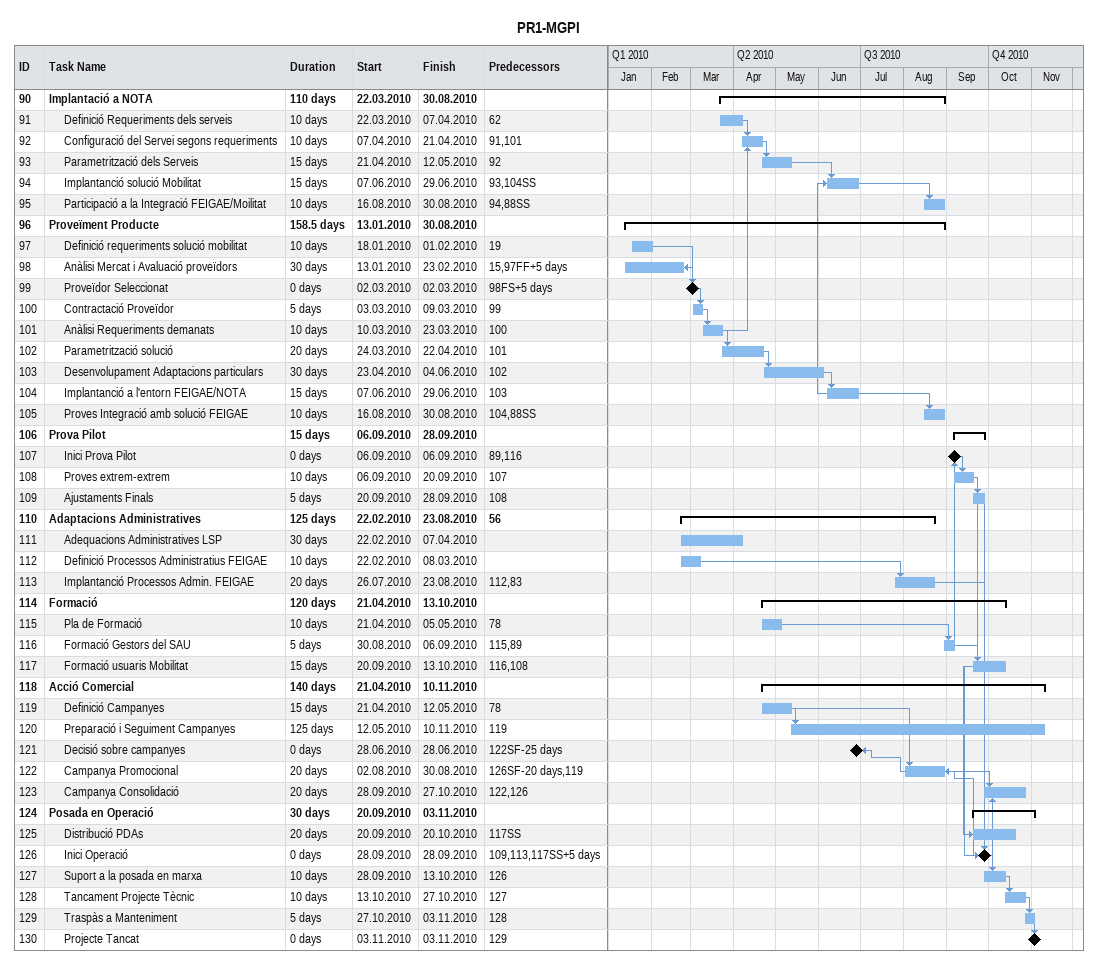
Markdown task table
PR1-MGPI

| ID | Level | Task | Duration | Start | Finish | Predecessors |
|---|---|---|---|---|---|---|
| 90 | 1 | **Implantació a NOTA** | 110d | 2010-03-22 | 2010-08-30 |  |
| 91 | 2 | Definició Requeriments dels serveis | 10d | 2010-03-22 | 2010-04-07 | 62 |
| 92 | 2 | Configuració del Servei segons requeriments | 10d | 2010-04-07 | 2010-04-21 | 91, 101 |
| 93 | 2 | Parametrització dels Serveis | 15d | 2010-04-21 | 2010-05-12 | 92 |
| 94 | 2 | Implantanció solució Mobilitat | 15d | 2010-06-07 | 2010-06-29 | 93, 104SS |
| 95 | 2 | Participació a la Integració FEIGAE/Moilitat | 10d | 2010-08-16 | 2010-08-30 | 94, 88SS |
| 96 | 1 | **Proveïment Producte** | 158.5d | 2010-01-13 | 2010-08-30 |  |
| 97 | 2 | Definició requeriments solució mobilitat | 10d | 2010-01-18 | 2010-02-01 | 19 |
| 98 | 2 | Anàlisi Mercat i Avaluació proveïdors | 30d | 2010-01-13 | 2010-02-23 | 15, 97FF+5d |
| 99 | 2 | Proveïdor Seleccionat | 0d | 2010-03-02 | 2010-03-02 | 98FS+5d |
| 100 | 2 | Contractació Proveïdor | 5d | 2010-03-03 | 2010-03-09 | 99 |
| 101 | 2 | Anàlisi Requeriments demanats | 10d | 2010-03-10 | 2010-03-23 | 100 |
| 102 | 2 | Parametrització solució | 20d | 2010-03-24 | 2010-04-22 | 101 |
| 103 | 2 | Desenvolupament Adaptacions particulars | 30d | 2010-04-23 | 2010-06-04 | 102 |
| 104 | 2 | Implantanció a l'entorn FEIGAE/NOTA | 15d | 2010-06-07 | 2010-06-29 | 103 |
| 105 | 2 | Proves Integració amb solució FEIGAE | 10d | 2010-08-16 | 2010-08-30 | 104, 88SS |
| 106 | 1 | **Prova Pilot** | 15d | 2010-09-06 | 2010-09-28 |  |
| 107 | 2 | Inici Prova Pilot | 0d | 2010-09-06 | 2010-09-06 | 89, 116 |
| 108 | 2 | Proves extrem-extrem | 10d | 2010-09-06 | 2010-09-20 | 107 |
| 109 | 2 | Ajustaments Finals | 5d | 2010-09-20 | 2010-09-28 | 108 |
| 110 | 1 | **Adaptacions Administratives** | 125d | 2010-02-22 | 2010-08-23 | 56 |
| 111 | 2 | Adequacions Administratives LSP | 30d | 2010-02-22 | 2010-04-07 |  |
| 112 | 2 | Definició Processos Administratius FEIGAE | 10d | 2010-02-22 | 2010-03-08 |  |
| 113 | 2 | Implantanció Processos Admin. FEIGAE | 20d | 2010-07-26 | 2010-08-23 | 112, 83 |
| 114 | 1 | **Formació** | 120d | 2010-04-21 | 2010-10-13 |  |
| 115 | 2 | Pla de Formació | 10d | 2010-04-21 | 2010-05-05 | 78 |
| 116 | 2 | Formació Gestors del SAU | 5d | 2010-08-30 | 2010-09-06 | 115, 89 |
| 117 | 2 | Formació usuaris Mobilitat | 15d | 2010-09-20 | 2010-10-13 | 116, 108 |
| 118 | 1 | **Acció Comercial** | 140d | 2010-04-21 | 2010-11-10 |  |
| 119 | 2 | Definició Campanyes | 15d | 2010-04-21 | 2010-05-12 | 78 |
| 120 | 2 | Preparació i Seguiment Campanyes | 125d | 2010-05-12 | 2010-11-10 | 119 |
| 121 | 2 | Decisió sobre campanyes | 0d | 2010-06-28 | 2010-06-28 | 122SF-25d |
| 122 | 2 | Campanya Promocional | 20d | 2010-08-02 | 2010-08-30 | 126SF-20d, 119 |
| 123 | 2 | Campanya Consolidació | 20d | 2010-09-28 | 2010-10-27 | 122, 126 |
| 124 | 1 | **Posada en Operació** | 30d | 2010-09-20 | 2010-11-03 |  |
| 125 | 2 | Distribució PDAs | 20d | 2010-09-20 | 2010-10-20 | 117SS |
| 126 | 2 | Inici Operació | 0d | 2010-09-28 | 2010-09-28 | 109, 113, 117SS+5d |
| 127 | 2 | Suport a la posada en marxa | 10d | 2010-09-28 | 2010-10-13 | 126 |
| 128 | 2 | Tancament Projecte Tècnic | 10d | 2010-10-13 | 2010-10-27 | 127 |
| 129 | 2 | Traspàs a Manteniment | 5d | 2010-10-27 | 2010-11-03 | 128 |
| 130 | 2 | Projecte Tancat | 0d | 2010-11-03 | 2010-11-03 | 129 |
